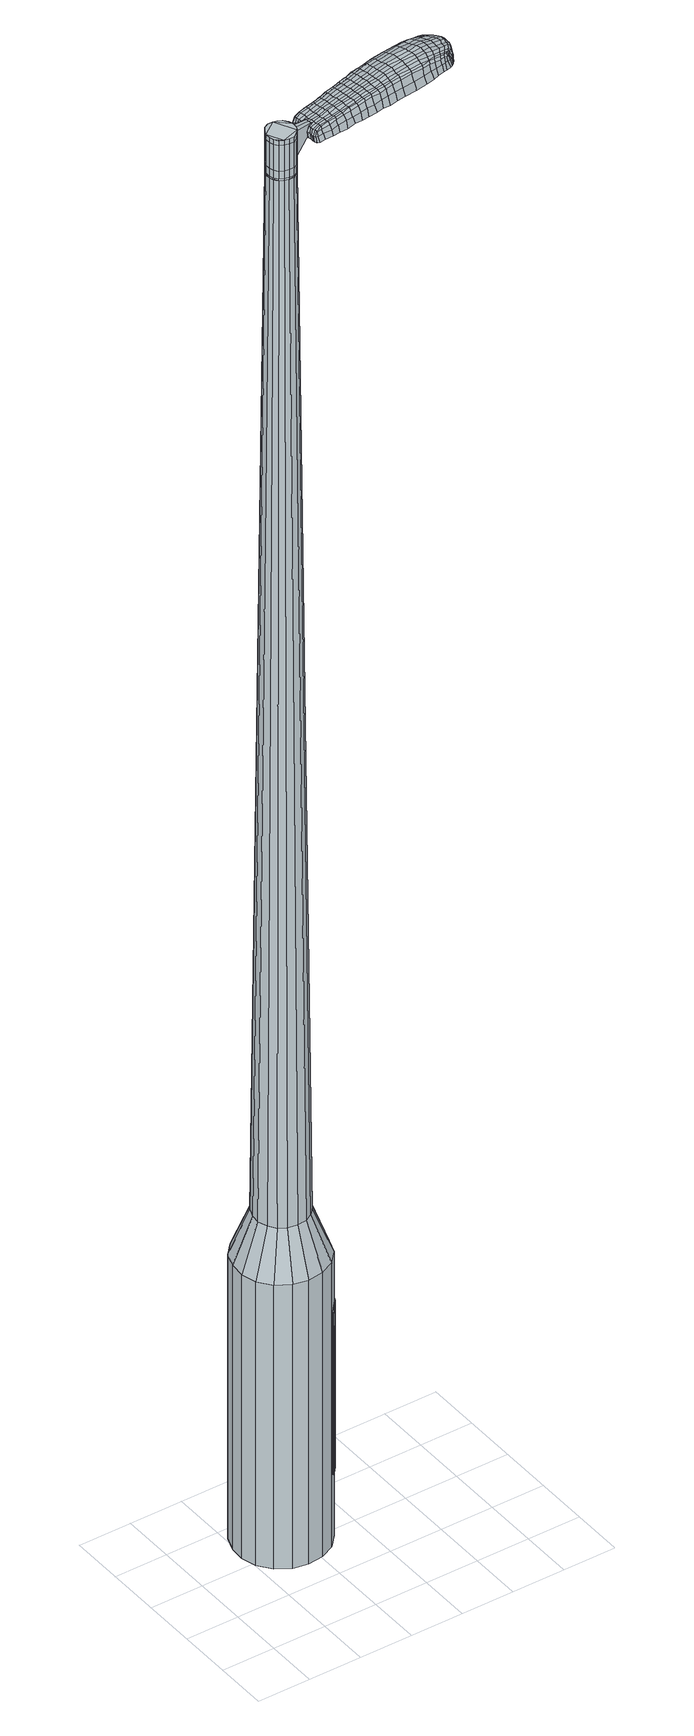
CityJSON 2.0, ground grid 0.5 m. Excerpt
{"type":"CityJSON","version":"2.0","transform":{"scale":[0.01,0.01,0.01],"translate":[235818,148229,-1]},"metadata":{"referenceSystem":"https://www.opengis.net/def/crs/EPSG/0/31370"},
"CityObjects":{
"object1":{"type":"GenericCityObject","attributes":{"cluster":286,"mean_distance_to_centroid":0.296,"new_centroid_x":235818.88,"new_centroid_y":148230.14,"mean_distance_to_camera":10.65,"H1":13.03,"H2":14.79,"Z_final":111.61,"cluster2":-1,"proj_x":235819.59,"proj_y":148235.72,"id_line":23138,"bearing_l":277.33,"distance":5.63,"orientation":"left","G_obj":7.33},"geometry":[{"type":"MultiSurface","lod":"2","boundaries":[[[0,1,2,3]],[[1,4,5,2]],[[4,6,7,5]],[[6,8,9,7]],[[8,10,11,9]],[[10,12,13,11]],[[12,14,15,13]],[[14,16,17,15]],[[16,18,19,17]],[[18,20,21,19]],[[20,22,23,21]],[[22,24,25,23]],[[24,26,27,25]],[[26,28,29,27]],[[28,30,31,29]],[[30,32,33,31]],[[32,34,35,33]],[[34,0,3,35]],[[36,37,38,39]],[[38,40,41,42]],[[41,43,42]],[[42,44,45,46]],[[45,47,46]],[[46,48,49,50]],[[49,51,50]],[[42,46,50,38]],[[50,52,39,38]],[[53,36,39]],[[2,5,7,35]],[[7,9,11,15]],[[11,13,15]],[[15,17,19,23]],[[19,21,23]],[[23,25,27,31]],[[27,29,31]],[[15,23,31,7]],[[31,33,35,7]],[[3,2,35]],[[1,0,54,55]],[[0,34,56,54]],[[34,32,57,56]],[[32,30,58,57]],[[30,28,59,58]],[[28,26,60,59]],[[26,24,61,60]],[[24,22,62,61]],[[22,20,63,62]],[[20,18,64,63]],[[18,16,65,64]],[[16,14,66,65]],[[14,12,67,66]],[[12,10,68,67]],[[10,8,69,68]],[[8,6,70,69]],[[6,4,71,70]],[[4,1,55,71]],[[55,54,72,73]],[[54,56,74,72]],[[56,57,75,74]],[[57,58,76,75]],[[58,59,77,76]],[[59,60,78,77]],[[60,61,79,78]],[[61,62,80,79]],[[62,63,81,80]],[[63,64,82,81]],[[64,65,83,82]],[[65,66,84,83]],[[66,67,85,84]],[[67,68,86,85]],[[68,69,87,86]],[[69,70,88,87]],[[70,71,89,88]],[[71,55,73,89]],[[72,90,91,73]],[[74,92,90,72]],[[93,94,92,74]],[[76,95,94,93]],[[77,96,95,76]],[[97,98,96,77]],[[99,100,98,97]],[[80,101,100,99]],[[102,103,101,80]],[[82,104,103,102]],[[105,106,104,82]],[[107,108,106,105]],[[85,109,108,107]],[[86,110,109,85]],[[111,112,110,86]],[[113,114,112,111]],[[89,115,114,113]],[[73,91,115,89]],[[116,117,118,119]],[[120,116,119,121]],[[122,120,121,123]],[[124,122,123,125]],[[126,124,125,127]],[[128,126,127,129]],[[130,128,129,131]],[[132,130,131,133]],[[134,132,133,135]],[[136,134,135,137]],[[138,136,137,139]],[[140,138,139,141]],[[142,140,141,143]],[[144,142,143,145]],[[146,144,145,147]],[[148,146,147,149]],[[75,93,74]],[[75,76,93]],[[78,97,77]],[[78,79,99,97]],[[79,80,99]],[[81,102,80]],[[81,82,102]],[[83,105,82]],[[83,84,107,105]],[[84,85,107]],[[87,111,86]],[[87,88,113,111]],[[88,89,113]],[[150,114,115]],[[150,151,112,114]],[[151,110,112]],[[152,108,109]],[[152,153,106,108]],[[153,104,106]],[[154,103,104]],[[154,101,103]],[[155,100,101]],[[155,156,98,100]],[[156,96,98]],[[157,94,95]],[[157,92,94]],[[39,52,148,158]],[[91,90,159,149]],[[53,39,158,117]],[[90,92,118,159]],[[36,53,117,116]],[[92,157,119,118]],[[37,36,116,120]],[[157,95,121,119]],[[38,37,120,122]],[[95,96,123,121]],[[40,38,122,124]],[[96,156,125,123]],[[41,40,124,126]],[[156,155,127,125]],[[43,41,126,128]],[[155,101,129,127]],[[42,43,128,130]],[[101,154,131,129]],[[44,42,130,132]],[[154,104,133,131]],[[45,44,132,134]],[[104,153,135,133]],[[47,45,134,136]],[[153,152,137,135]],[[46,47,136,138]],[[152,109,139,137]],[[48,46,138,140]],[[109,110,141,139]],[[49,48,140,142]],[[110,151,143,141]],[[51,49,142,144]],[[151,150,145,143]],[[50,51,144,146]],[[150,115,147,145]],[[52,50,146,148]],[[115,91,149,147]],[[148,149,160,161]],[[149,159,162,160]],[[159,118,163,162]],[[118,117,164,163]],[[117,158,165,164]],[[158,148,161,165]],[[166,167,168,169]],[[170,166,169,171]],[[166,170,172,173]],[[167,166,173,174]],[[175,176,177,178]],[[179,175,178,180]],[[175,179,181,182]],[[176,175,182,183]],[[184,185,186,187]],[[188,184,187,189]],[[184,188,190,191]],[[185,184,191,192]],[[193,194,195,196]],[[197,193,196,198]],[[193,197,199,200]],[[194,193,200,201]],[[202,203,204,205]],[[206,202,205,207]],[[202,206,208,209]],[[203,202,209,210]],[[211,212,213,214]],[[215,211,214,216]],[[211,215,217,218]],[[212,211,218,219]],[[220,221,222,223]],[[212,220,223,213]],[[220,212,219,224]],[[221,220,224,225]],[[226,227,228,229]],[[221,226,229,222]],[[226,221,225,230]],[[227,226,230,231]],[[232,170,171,233]],[[227,232,233,228]],[[232,227,231,234]],[[170,232,234,172]],[[235,236,237,238]],[[239,235,238,240]],[[235,239,241,242]],[[236,235,242,243]],[[244,245,246,247]],[[236,244,247,237]],[[244,236,243,248]],[[245,244,248,249]],[[250,251,252,253]],[[245,250,253,246]],[[250,245,249,254]],[[251,250,254,255]],[[256,257,258,259]],[[251,256,259,252]],[[256,251,255,260]],[[257,256,260,261]],[[262,167,174,263]],[[257,262,263,258]],[[262,257,261,264]],[[167,262,264,168]],[[265,266,267,268]],[[269,265,268,270]],[[265,269,271,272]],[[266,265,272,273]],[[274,275,276,277]],[[266,274,277,267]],[[274,266,273,278]],[[275,274,278,279]],[[280,281,282,283]],[[275,280,283,276]],[[280,275,279,284]],[[281,280,284,285]],[[286,179,180,287]],[[281,286,287,282]],[[286,281,285,288]],[[179,286,288,181]],[[289,290,291,292]],[[293,289,292,294]],[[289,293,295,296]],[[290,289,296,297]],[[298,299,300,301]],[[290,298,301,291]],[[298,290,297,302]],[[299,298,302,303]],[[304,305,306,307]],[[299,304,307,300]],[[304,299,303,308]],[[305,304,308,309]],[[310,311,312,313]],[[305,310,313,306]],[[310,305,309,314]],[[311,310,314,315]],[[316,176,183,317]],[[311,316,317,312]],[[316,311,315,318]],[[176,316,318,177]],[[319,205,204,320]],[[321,319,320,322]],[[319,321,323,324]],[[205,319,324,207]],[[325,321,322,326]],[[327,325,326,328]],[[325,327,329,330]],[[321,325,330,323]],[[331,327,328,332]],[[333,331,332,334]],[[331,333,335,336]],[[327,331,336,329]],[[337,333,334,338]],[[339,337,338,340]],[[337,339,341,342]],[[333,337,342,335]],[[343,339,340,344]],[[194,343,344,195]],[[343,194,201,345]],[[339,343,345,341]],[[346,347,192,191]],[[348,346,191,190]],[[346,348,349,350]],[[347,346,350,351]],[[352,353,351,350]],[[354,352,350,349]],[[352,354,355,356]],[[353,352,356,357]],[[358,359,357,356]],[[360,358,356,355]],[[358,360,361,362]],[[359,358,362,363]],[[364,365,363,362]],[[366,364,362,361]],[[364,366,199,197]],[[365,364,197,198]],[[367,368,369,370]],[[269,367,370,271]],[[367,269,270,371]],[[368,367,371,372]],[[373,188,189,374]],[[368,373,374,369]],[[373,368,372,375]],[[188,373,375,190]],[[376,377,378,379]],[[215,376,379,217]],[[376,215,216,380]],[[377,376,380,381]],[[382,383,384,385]],[[377,382,385,378]],[[382,377,381,386]],[[383,382,386,387]],[[388,185,192,389]],[[383,388,389,384]],[[388,383,387,390]],[[185,388,390,186]],[[391,392,393,394]],[[173,391,394,174]],[[391,173,172,395]],[[392,391,395,396]],[[397,398,399,400]],[[392,397,400,393]],[[397,392,396,401]],[[398,397,401,402]],[[403,196,195,404]],[[398,403,404,399]],[[403,398,402,405]],[[196,403,405,198]],[[406,407,408,409]],[[178,406,409,180]],[[406,178,177,410]],[[407,406,410,411]],[[412,200,199,413]],[[407,412,413,408]],[[412,407,411,414]],[[200,412,414,201]],[[415,416,417,418]],[[293,415,418,295]],[[415,293,294,419]],[[416,415,419,420]],[[421,206,207,422]],[[416,421,422,417]],[[421,416,420,423]],[[206,421,423,208]],[[424,425,426,427]],[[239,424,427,241]],[[424,239,240,428]],[[425,424,428,429]],[[430,431,432,433]],[[425,430,433,426]],[[430,425,429,434]],[[431,430,434,435]],[[436,203,210,437]],[[431,436,437,432]],[[436,431,435,438]],[[203,436,438,204]],[[439,440,429,428]],[[238,439,428,240]],[[439,238,237,441]],[[440,439,441,442]],[[443,444,435,434]],[[440,443,434,429]],[[443,440,442,445]],[[444,443,445,446]],[[447,320,204,438]],[[444,447,438,435]],[[447,444,446,448]],[[320,447,448,322]],[[449,450,451,452]],[[296,449,452,297]],[[449,296,295,418]],[[450,449,418,417]],[[453,324,323,454]],[[450,453,454,451]],[[453,450,417,422]],[[324,453,422,207]],[[455,456,442,441]],[[247,455,441,237]],[[455,247,246,457]],[[456,455,457,458]],[[459,460,446,445]],[[456,459,445,442]],[[459,456,458,461]],[[460,459,461,462]],[[463,326,322,448]],[[460,463,448,446]],[[463,460,462,464]],[[326,463,464,328]],[[465,466,467,468]],[[302,465,468,303]],[[465,302,297,452]],[[466,465,452,451]],[[469,330,329,470]],[[466,469,470,467]],[[469,466,451,454]],[[330,469,454,323]],[[471,472,458,457]],[[253,471,457,246]],[[471,253,252,473]],[[472,471,473,474]],[[475,476,462,461]],[[472,475,461,458]],[[475,472,474,477]],[[476,475,477,478]],[[479,332,328,464]],[[476,479,464,462]],[[479,476,478,480]],[[332,479,480,334]],[[481,482,483,484]],[[308,481,484,309]],[[481,308,303,468]],[[482,481,468,467]],[[485,336,335,486]],[[482,485,486,483]],[[485,482,467,470]],[[336,485,470,329]],[[487,488,474,473]],[[259,487,473,252]],[[487,259,258,489]],[[488,487,489,490]],[[491,492,478,477]],[[488,491,477,474]],[[491,488,490,493]],[[492,491,493,494]],[[495,338,334,480]],[[492,495,480,478]],[[495,492,494,496]],[[338,495,496,340]],[[497,498,499,500]],[[314,497,500,315]],[[497,314,309,484]],[[498,497,484,483]],[[501,342,341,502]],[[498,501,502,499]],[[501,498,483,486]],[[342,501,486,335]],[[503,504,490,489]],[[263,503,489,258]],[[503,263,174,394]],[[504,503,394,393]],[[505,506,494,493]],[[504,505,493,490]],[[505,504,393,400]],[[506,505,400,399]],[[507,344,340,496]],[[506,507,496,494]],[[507,506,399,404]],[[344,507,404,195]],[[508,509,411,410]],[[318,508,410,177]],[[508,318,315,500]],[[509,508,500,499]],[[510,345,201,414]],[[509,510,414,411]],[[510,509,499,502]],[[345,510,502,341]],[[511,512,372,371]],[[268,511,371,270]],[[511,268,267,513]],[[512,511,513,514]],[[515,348,190,375]],[[512,515,375,372]],[[515,512,514,516]],[[348,515,516,349]],[[517,518,519,520]],[[218,517,520,219]],[[517,218,217,379]],[[518,517,379,378]],[[521,522,523,524]],[[518,521,524,519]],[[521,518,378,385]],[[522,521,385,384]],[[525,347,351,526]],[[522,525,526,523]],[[525,522,384,389]],[[347,525,389,192]],[[527,528,514,513]],[[277,527,513,267]],[[527,277,276,529]],[[528,527,529,530]],[[531,354,349,516]],[[528,531,516,514]],[[531,528,530,532]],[[354,531,532,355]],[[533,534,535,536]],[[224,533,536,225]],[[533,224,219,520]],[[534,533,520,519]],[[537,538,539,540]],[[534,537,540,535]],[[537,534,519,524]],[[538,537,524,523]],[[541,353,357,542]],[[538,541,542,539]],[[541,538,523,526]],[[353,541,526,351]],[[543,544,530,529]],[[283,543,529,276]],[[543,283,282,545]],[[544,543,545,546]],[[547,360,355,532]],[[544,547,532,530]],[[547,544,546,548]],[[360,547,548,361]],[[549,550,551,552]],[[230,549,552,231]],[[549,230,225,536]],[[550,549,536,535]],[[553,554,555,556]],[[550,553,556,551]],[[553,550,535,540]],[[554,553,540,539]],[[557,359,363,558]],[[554,557,558,555]],[[557,554,539,542]],[[359,557,542,357]],[[559,560,546,545]],[[287,559,545,282]],[[559,287,180,409]],[[560,559,409,408]],[[561,366,361,548]],[[560,561,548,546]],[[561,560,408,413]],[[366,561,413,199]],[[562,563,396,395]],[[234,562,395,172]],[[562,234,231,552]],[[563,562,552,551]],[[564,565,402,401]],[[563,564,401,396]],[[564,563,551,556]],[[565,564,556,555]],[[566,365,198,405]],[[565,566,405,402]],[[566,565,555,558]],[[365,566,558,363]],[[567,568,569,570]],[[570,569,571,572]],[[573,571,569,574]],[[574,569,568,575]],[[576,577,578,579]],[[579,578,580,581]],[[582,580,578,583]],[[583,578,577,584]],[[585,586,587,588]],[[588,587,589,590]],[[591,589,587,592]],[[592,587,586,593]],[[594,595,596,597]],[[597,596,598,599]],[[600,598,596,601]],[[601,596,595,602]],[[603,604,605,606]],[[606,605,607,608]],[[609,607,605,610]],[[610,605,604,611]],[[612,613,614,615]],[[615,614,616,617]],[[618,616,614,619]],[[619,614,613,620]],[[621,622,623,624]],[[624,623,613,612]],[[620,613,623,625]],[[625,623,622,626]],[[627,628,629,630]],[[630,629,622,621]],[[626,622,629,631]],[[631,629,628,632]],[[572,571,633,634]],[[634,633,628,627]],[[632,628,633,635]],[[635,633,571,573]],[[636,637,638,639]],[[639,638,640,641]],[[642,640,638,643]],[[643,638,637,644]],[[645,646,647,648]],[[648,647,637,636]],[[644,637,647,649]],[[649,647,646,650]],[[651,652,653,654]],[[654,653,646,645]],[[650,646,653,655]],[[655,653,652,656]],[[657,658,659,660]],[[660,659,652,651]],[[656,652,659,661]],[[661,659,658,662]],[[575,568,663,664]],[[664,663,658,657]],[[662,658,663,665]],[[665,663,568,567]],[[666,667,668,669]],[[669,668,670,671]],[[672,670,668,673]],[[673,668,667,674]],[[675,676,677,678]],[[678,677,667,666]],[[674,667,677,679]],[[679,677,676,680]],[[681,682,683,684]],[[684,683,676,675]],[[680,676,683,685]],[[685,683,682,686]],[[581,580,687,688]],[[688,687,682,681]],[[686,682,687,689]],[[689,687,580,582]],[[690,691,692,693]],[[693,692,694,695]],[[696,694,692,697]],[[697,692,691,698]],[[699,700,701,702]],[[702,701,691,690]],[[698,691,701,703]],[[703,701,700,704]],[[705,706,707,708]],[[708,707,700,699]],[[704,700,707,709]],[[709,707,706,710]],[[711,712,713,714]],[[714,713,706,705]],[[710,706,713,715]],[[715,713,712,716]],[[584,577,717,718]],[[718,717,712,711]],[[716,712,717,719]],[[719,717,577,576]],[[603,606,720,721]],[[721,720,722,723]],[[724,722,720,725]],[[725,720,606,608]],[[723,722,726,727]],[[727,726,728,729]],[[730,728,726,731]],[[731,726,722,724]],[[729,728,732,733]],[[733,732,734,735]],[[736,734,732,737]],[[737,732,728,730]],[[735,734,738,739]],[[739,738,740,741]],[[742,740,738,743]],[[743,738,734,736]],[[741,740,744,745]],[[745,744,595,594]],[[602,595,744,746]],[[746,744,740,742]],[[593,747,748,592]],[[592,748,749,591]],[[750,749,748,751]],[[751,748,747,752]],[[752,753,754,751]],[[751,754,755,750]],[[756,755,754,757]],[[757,754,753,758]],[[758,759,760,757]],[[757,760,761,756]],[[762,761,760,763]],[[763,760,759,764]],[[764,765,766,763]],[[763,766,767,762]],[[600,767,766,598]],[[598,766,765,599]],[[768,769,770,771]],[[771,770,670,672]],[[671,670,770,772]],[[772,770,769,773]],[[590,589,774,775]],[[775,774,769,768]],[[773,769,774,776]],[[776,774,589,591]],[[777,778,779,780]],[[780,779,616,618]],[[617,616,779,781]],[[781,779,778,782]],[[783,784,785,786]],[[786,785,778,777]],[[782,778,785,787]],[[787,785,784,788]],[[593,586,789,790]],[[790,789,784,783]],[[788,784,789,791]],[[791,789,586,585]],[[792,793,794,795]],[[795,794,574,575]],[[573,574,794,796]],[[796,794,793,797]],[[798,799,800,801]],[[801,800,793,792]],[[797,793,800,802]],[[802,800,799,803]],[[594,597,804,805]],[[805,804,799,798]],[[803,799,804,806]],[[806,804,597,599]],[[807,808,809,810]],[[810,809,579,581]],[[576,579,809,811]],[[811,809,808,812]],[[600,601,813,814]],[[814,813,808,807]],[[812,808,813,815]],[[815,813,601,602]],[[816,817,818,819]],[[819,818,694,696]],[[695,694,818,820]],[[820,818,817,821]],[[608,607,822,823]],[[823,822,817,816]],[[821,817,822,824]],[[824,822,607,609]],[[825,826,827,828]],[[828,827,640,642]],[[641,640,827,829]],[[827,826,829]],[[830,831,832,833]],[[833,832,826,825]],[[829,826,832,834]],[[834,832,831,835]],[[611,604,836,837]],[[837,836,831,830]],[[835,831,836,838]],[[838,836,604,603]],[[839,840,829]],[[829,840,639,641]],[[636,639,840,841]],[[841,840,839,842]],[[835,843,844,834]],[[834,844,839,829]],[[842,839,844,845]],[[845,844,843,846]],[[603,721,847,838]],[[838,847,843,835]],[[846,843,847,848]],[[848,847,721,723]],[[849,850,851,852]],[[852,851,697,698]],[[696,697,851,819]],[[819,851,850,816]],[[724,725,853,854]],[[854,853,850,849]],[[816,850,853,823]],[[823,853,725,608]],[[842,855,841]],[[841,855,648,636]],[[645,648,855,856]],[[856,855,857]],[[846,858,859,845]],[[845,859,855,842]],[[857,855,859,860]],[[860,859,858,861]],[[723,727,862,848]],[[848,862,858,846]],[[861,858,862,863]],[[863,862,727,729]],[[864,865,866,867]],[[867,866,703,704]],[[698,703,866,852]],[[852,866,865,849]],[[730,731,868,869]],[[869,868,865,864]],[[849,865,868,854]],[[854,868,731,724]],[[857,870,871,856]],[[856,871,654,645]],[[651,654,871,872]],[[872,871,870,873]],[[861,874,875,860]],[[860,875,870,857]],[[873,870,875,876]],[[876,875,874,877]],[[729,733,878,863]],[[863,878,874,861]],[[877,874,878,879]],[[879,878,733,735]],[[880,881,882,883]],[[883,882,709,710]],[[704,709,882,867]],[[867,882,881,864]],[[736,737,884,885]],[[885,884,881,880]],[[864,881,884,869]],[[869,884,737,730]],[[873,886,887,872]],[[872,887,660,651]],[[657,660,887,888]],[[888,887,886,889]],[[877,890,891,876]],[[876,891,886,873]],[[889,886,891,892]],[[892,891,890,893]],[[735,739,894,879]],[[879,894,890,877]],[[893,890,894,895]],[[895,894,739,741]],[[896,897,898,899]],[[899,898,715,716]],[[710,715,898,883]],[[883,898,897,880]],[[742,743,900,901]],[[901,900,897,896]],[[880,897,900,885]],[[885,900,743,736]],[[889,902,903,888]],[[888,903,664,657]],[[575,664,903,795]],[[795,903,902,792]],[[893,904,905,892]],[[892,905,902,889]],[[792,902,905,801]],[[801,905,904,798]],[[741,745,906,895]],[[895,906,904,893]],[[798,904,906,805]],[[805,906,745,594]],[[812,907,908,811]],[[811,908,719,576]],[[716,719,908,899]],[[899,908,907,896]],[[602,746,909,815]],[[815,909,907,812]],[[896,907,909,901]],[[901,909,746,742]],[[773,910,911,772]],[[772,911,669,671]],[[666,669,911,912]],[[912,911,910,913]],[[591,749,914,776]],[[776,914,910,773]],[[913,910,914,915]],[[915,914,749,750]],[[916,917,918,919]],[[919,918,619,620]],[[618,619,918,780]],[[780,918,917,777]],[[920,921,922,923]],[[923,922,917,916]],[[777,917,922,786]],[[786,922,921,783]],[[752,747,924,925]],[[925,924,921,920]],[[783,921,924,790]],[[790,924,747,593]],[[913,926,927,912]],[[912,927,678,666]],[[675,678,927,928]],[[928,927,926,929]],[[750,755,930,915]],[[915,930,926,913]],[[929,926,930,931]],[[931,930,755,756]],[[932,933,934,935]],[[935,934,625,626]],[[620,625,934,919]],[[919,934,933,916]],[[936,937,938,939]],[[939,938,933,932]],[[916,933,938,923]],[[923,938,937,920]],[[758,753,940,941]],[[941,940,937,936]],[[920,937,940,925]],[[925,940,753,752]],[[929,942,943,928]],[[928,943,684,675]],[[681,684,943,944]],[[944,943,942,945]],[[756,761,946,931]],[[931,946,942,929]],[[945,942,946,947]],[[947,946,761,762]],[[948,949,950,951]],[[951,950,631,632]],[[626,631,950,935]],[[935,950,949,932]],[[952,953,954,955]],[[955,954,949,948]],[[932,949,954,939]],[[939,954,953,936]],[[764,759,956,957]],[[957,956,953,952]],[[936,953,956,941]],[[941,956,759,758]],[[945,958,959,944]],[[944,959,688,681]],[[581,688,959,810]],[[810,959,958,807]],[[762,767,960,947]],[[947,960,958,945]],[[807,958,960,814]],[[814,960,767,600]],[[797,961,962,796]],[[796,962,635,573]],[[632,635,962,951]],[[951,962,961,948]],[[803,963,964,802]],[[802,964,961,797]],[[948,961,964,955]],[[955,964,963,952]],[[599,765,965,806]],[[806,965,963,803]],[[952,963,965,957]],[[957,965,765,764]],[[567,570,169,168]],[[570,572,171,169]],[[582,583,182,181]],[[583,584,183,182]],[[585,588,187,186]],[[588,590,189,187]],[[609,610,209,208]],[[610,611,210,209]],[[612,615,214,213]],[[615,617,216,214]],[[621,624,223,222]],[[624,612,213,223]],[[627,630,229,228]],[[630,621,222,229]],[[572,634,233,171]],[[634,627,228,233]],[[642,643,242,241]],[[643,644,243,242]],[[644,649,248,243]],[[649,650,249,248]],[[650,655,254,249]],[[655,656,255,254]],[[656,661,260,255]],[[661,662,261,260]],[[662,665,264,261]],[[665,567,168,264]],[[672,673,272,271]],[[673,674,273,272]],[[674,679,278,273]],[[679,680,279,278]],[[680,685,284,279]],[[685,686,285,284]],[[686,689,288,285]],[[689,582,181,288]],[[690,693,292,291]],[[693,695,294,292]],[[699,702,301,300]],[[702,690,291,301]],[[705,708,307,306]],[[708,699,300,307]],[[711,714,313,312]],[[714,705,306,313]],[[584,718,317,183]],[[718,711,312,317]],[[768,771,370,369]],[[771,672,271,370]],[[590,775,374,189]],[[775,768,369,374]],[[617,781,380,216]],[[781,782,381,380]],[[782,787,386,381]],[[787,788,387,386]],[[788,791,390,387]],[[791,585,186,390]],[[695,820,419,294]],[[820,821,420,419]],[[821,824,423,420]],[[824,609,208,423]],[[825,828,427,426]],[[828,642,241,427]],[[830,833,433,432]],[[833,825,426,433]],[[611,837,437,210]],[[837,830,432,437]],[[966,967,968,969]],[[970,971,969,968]],[[972,973,974,975]],[[976,977,978,979]],[[967,980,981,968]],[[982,970,968,981]],[[983,972,975,984]],[[985,986,977,976]],[[980,987,988,981]],[[988,989,982,981]],[[990,983,984,991]],[[992,986,985,993]],[[987,994,995,988]],[[995,996,989,988]],[[997,990,991,998]],[[999,992,993,1000]],[[1001,1002,1003,1004]],[[1005,1006,1002,1001]],[[1005,1007,1008,1006]],[[1007,1009,1010,1008]],[[1011,1012,1013,1014]],[[1015,1016,1012,1011]],[[1017,1018,1016,1015]],[[1019,1020,1018,1017]],[[1014,1003,1002,1011]],[[1011,1002,1006,1015]],[[1006,1008,1017,1015]],[[1008,1010,1019,1017]],[[975,974,971,970]],[[984,975,970,982]],[[989,991,984,982]],[[996,998,991,989]],[[976,979,973,972]],[[985,976,972,983]],[[993,985,983,990]],[[1000,993,990,997]],[[977,1001,1004,978]],[[986,1005,1001,977]],[[1007,1005,986,992]],[[1009,1007,992,999]],[[1021,1022,1023,1024]],[[1023,1025,1026,1027]],[[1023,1027,1028,1029]],[[1023,1029,1024]],[[1030,1021,1024,1031]],[[1032,1031,1024,1033]],[[1034,1033,1024]],[[1035,1023,1022,1036]],[[1037,1035,1036,1038]],[[1039,1037,1038,1040]],[[1041,1039,1040,1042]],[[1043,1041,1042,1044]],[[1044,1045,1046,1047]],[[1044,1047,1048,1049]],[[1044,1049,1050,1051]],[[1050,1052,1053,1054]],[[1050,1054,1055,1056]],[[1050,1056,1051]],[[1044,1051,1043]],[[1057,1058,1022,1021]],[[1059,1060,1025,1023]],[[1061,1062,1034,1024]],[[1058,1063,1036,1022]],[[1064,1059,1023,1035]],[[1063,1065,1038,1036]],[[1066,1064,1035,1037]],[[1065,1067,1040,1038]],[[1068,1066,1037,1039]],[[1067,1069,1042,1040]],[[1070,1068,1039,1041]],[[1069,1071,1044,1042]],[[1072,1070,1041,1043]],[[1071,1073,1045,1044]],[[1074,1075,1052,1050]],[[1076,1072,1043,1051]],[[1046,1045,1073,1077]],[[1047,1046,1077,1078]],[[1048,1047,1078,1079]],[[1049,1048,1079,1080]],[[1050,1049,1080,1074]],[[1081,1057,1021,1030]],[[1082,1081,1030,1031]],[[1083,1082,1031,1032]],[[1084,1083,1032,1033]],[[1062,1084,1033,1034]],[[1026,1025,1060,1085]],[[1053,1052,1075,1086]],[[1027,1026,1085,1087]],[[1028,1027,1087,1088]],[[1029,1028,1088,1089]],[[1024,1029,1089,1061]],[[1054,1053,1086,1090]],[[1055,1054,1090,1091]],[[1056,1055,1091,1092]],[[1051,1056,1092,1076]]]}]}
},
"vertices":[
[131,121,384],[130,107,384],[130,107,96],[131,121,96],[125,93,384],[125,93,96],[115,82,384],[115,82,96],[102,76,384],[102,76,96],[87,74,384],[87,74,96],[73,77,384],[73,77,96],[60,85,384],[60,85,96],[51,97,384],[51,97,96],[47,111,384],[47,111,96],[48,125,384],[48,125,96],[53,139,384],[53,139,96],[63,150,384],[63,150,96],[76,156,384],[76,156,96],[91,158,384],[91,158,96],[105,155,384],[105,155,96],[118,147,384],[118,147,96],[127,135,384],[127,135,96],[98,126,1524],[94,128,1524],[90,129,1524],[102,118,1524],[85,129,1524],[81,127,1524],[76,119,1524],[78,123,1524],[76,114,1524],[77,110,1524],[84,104,1524],[80,106,1524],[88,103,1524],[93,103,1524],[100,109,1524],[97,105,1524],[102,113,1524],[101,122,1524],[114,119,429],[114,110,429],[111,128,429],[106,134,429],[99,139,429],[90,141,429],[82,140,429],[74,136,429],[68,130,429],[65,121,429],[64,113,429],[67,104,429],[72,97,429],[79,93,429],[88,91,429],[97,92,429],[104,96,429],[110,102,429],[102,118,1483],[102,113,1483],[101,122,1483],[98,126,1483],[94,128,1483],[90,129,1483],[85,129,1483],[81,127,1483],[78,123,1483],[76,119,1483],[76,114,1483],[77,110,1483],[80,106,1483],[84,104,1483],[88,103,1483],[93,103,1483],[97,105,1483],[100,109,1483],[102,118,1485],[102,113,1485],[101,122,1485],[98,125,1483],[98,125,1485],[94,128,1485],[90,129,1485],[85,128,1483],[85,128,1485],[81,126,1483],[81,126,1485],[78,123,1485],[77,119,1483],[77,119,1485],[76,114,1485],[78,110,1483],[78,110,1485],[80,107,1483],[80,107,1485],[84,104,1485],[88,103,1485],[93,104,1483],[93,104,1485],[97,106,1483],[97,106,1485],[100,109,1485],[98,126,1519],[101,122,1519],[101,122,1493],[98,126,1493],[94,128,1519],[94,128,1493],[90,129,1519],[90,129,1493],[85,129,1519],[85,129,1493],[81,127,1519],[81,127,1493],[78,123,1519],[78,123,1493],[76,119,1519],[76,119,1493],[76,114,1519],[76,114,1493],[77,110,1519],[77,110,1493],[80,106,1519],[80,106,1493],[84,104,1519],[84,104,1493],[88,103,1519],[88,103,1493],[93,103,1519],[93,103,1493],[97,105,1519],[97,105,1493],[100,109,1519],[100,109,1493],[102,113,1519],[102,113,1493],[97,105,1485],[93,103,1485],[80,106,1485],[77,110,1485],[76,119,1485],[81,127,1485],[85,129,1485],[98,126,1485],[102,118,1519],[102,118,1493],[121,117,1513],[121,117,1518],[121,120,1513],[121,123,1513],[121,123,1518],[121,120,1518],[197,110,1519],[190,110,1518],[191,108,1509],[198,109,1510],[205,111,1519],[207,110,1510],[204,112,1526],[196,112,1525],[189,111,1525],[192,148,1519],[185,147,1518],[184,146,1525],[191,147,1525],[201,150,1519],[200,148,1526],[202,151,1510],[193,150,1510],[186,149,1509],[267,140,1519],[268,137,1519],[269,137,1513],[268,140,1513],[266,144,1519],[267,144,1513],[264,144,1524],[266,140,1524],[266,136,1524],[194,131,1530],[186,130,1529],[187,127,1529],[194,128,1530],[203,132,1531],[203,129,1531],[202,136,1530],[193,135,1530],[186,133,1529],[114,120,1512],[114,118,1512],[115,118,1517],[115,120,1517],[113,123,1512],[115,123,1517],[114,124,1506],[115,121,1506],[115,118,1506],[255,119,1519],[252,118,1519],[253,117,1512],[257,118,1512],[258,120,1518],[259,119,1512],[257,121,1522],[255,120,1523],[252,119,1524],[248,117,1519],[242,116,1519],[243,115,1512],[249,116,1512],[247,118,1524],[241,117,1525],[236,115,1519],[228,114,1519],[230,112,1511],[238,114,1511],[235,116,1526],[228,115,1526],[217,112,1519],[219,111,1510],[216,114,1526],[123,105,1513],[131,105,1513],[130,106,1518],[122,106,1517],[118,105,1512],[118,106,1516],[119,104,1506],[124,104,1507],[132,104,1507],[138,106,1514],[146,106,1515],[145,108,1520],[137,107,1519],[139,105,1507],[147,105,1507],[153,107,1515],[161,107,1516],[160,109,1522],[152,108,1521],[155,106,1508],[162,106,1508],[168,108,1517],[175,108,1517],[174,110,1524],[167,109,1523],[169,107,1508],[177,107,1509],[183,109,1518],[182,110,1524],[184,108,1509],[252,155,1519],[248,155,1519],[248,153,1524],[252,153,1523],[254,154,1518],[254,153,1522],[255,156,1512],[252,156,1512],[249,156,1512],[244,154,1519],[238,154,1519],[237,153,1525],[243,153,1524],[244,156,1512],[239,156,1512],[232,154,1519],[224,153,1519],[223,151,1526],[231,152,1526],[233,155,1511],[225,154,1511],[212,151,1519],[212,150,1526],[214,153,1510],[120,135,1513],[127,136,1513],[128,138,1507],[120,136,1507],[114,134,1512],[115,135,1506],[115,133,1516],[119,134,1517],[126,135,1518],[134,138,1514],[142,139,1515],[143,141,1507],[135,139,1507],[134,136,1519],[141,138,1520],[149,141,1515],[156,142,1516],[157,143,1508],[150,142,1508],[148,139,1521],[156,140,1522],[164,143,1517],[171,145,1517],[172,146,1509],[165,145,1508],[163,142,1523],[170,143,1524],[178,146,1518],[179,148,1509],[177,144,1524],[120,121,1519],[121,119,1519],[128,122,1520],[128,119,1520],[127,125,1520],[120,124,1519],[135,123,1522],[135,120,1522],[142,124,1523],[143,121,1523],[142,127,1523],[135,126,1521],[150,125,1524],[150,122,1524],[157,126,1525],[158,123,1525],[157,129,1525],[149,128,1524],[165,127,1526],[165,124,1526],[172,128,1527],[172,125,1527],[171,131,1527],[164,130,1526],[179,129,1528],[180,126,1528],[179,132,1528],[263,140,1527],[263,136,1527],[261,144,1526],[257,143,1527],[258,139,1528],[259,135,1528],[252,138,1529],[252,135,1529],[251,142,1528],[244,141,1530],[245,138,1530],[245,134,1530],[237,137,1531],[238,133,1531],[236,141,1530],[227,139,1531],[228,135,1531],[229,132,1531],[216,134,1531],[216,130,1531],[215,138,1531],[256,154,1518],[259,152,1519],[260,153,1513],[257,155,1513],[255,153,1523],[258,151,1523],[262,148,1519],[263,149,1513],[261,148,1524],[260,121,1518],[262,123,1518],[260,124,1523],[258,122,1523],[261,120,1513],[263,122,1513],[264,126,1519],[266,129,1519],[265,129,1524],[263,126,1523],[265,126,1513],[267,129,1513],[267,133,1519],[266,133,1524],[268,133,1513],[195,113,1528],[195,115,1528],[188,114,1528],[188,112,1527],[204,114,1528],[204,116,1529],[195,118,1529],[195,121,1530],[188,120,1529],[188,117,1528],[204,119,1529],[204,122,1530],[195,124,1530],[187,123,1529],[204,125,1531],[191,145,1528],[192,143,1529],[201,144,1529],[200,147,1528],[184,144,1527],[185,142,1528],[193,139,1529],[201,140,1530],[185,138,1528],[112,132,1512],[113,130,1512],[114,130,1517],[114,132,1517],[113,133,1506],[113,131,1506],[113,127,1512],[114,127,1517],[114,128,1506],[116,106,1512],[115,107,1512],[116,107,1506],[117,105,1506],[117,106,1517],[117,108,1517],[115,110,1512],[115,112,1512],[116,112,1506],[116,109,1506],[116,110,1517],[116,113,1517],[114,115,1512],[115,115,1506],[116,115,1517],[122,107,1519],[122,109,1519],[130,108,1520],[129,109,1520],[122,111,1519],[121,113,1519],[129,112,1520],[129,114,1520],[121,116,1519],[128,117,1520],[119,133,1519],[119,131,1519],[127,132,1520],[126,134,1520],[120,127,1519],[127,129,1520],[137,108,1521],[137,110,1521],[144,109,1522],[144,111,1522],[136,112,1521],[136,115,1521],[144,113,1522],[143,116,1523],[136,118,1522],[143,119,1523],[134,135,1521],[134,133,1521],[141,134,1522],[141,136,1522],[134,130,1521],[142,131,1522],[152,110,1523],[152,111,1523],[159,110,1524],[159,112,1524],[151,114,1523],[151,117,1524],[159,114,1525],[158,117,1525],[151,119,1524],[158,120,1525],[148,138,1523],[149,136,1523],[156,137,1524],[156,139,1524],[149,132,1524],[156,133,1525],[167,111,1525],[166,113,1525],[174,111,1526],[174,113,1526],[166,115,1526],[166,118,1526],[173,116,1527],[173,119,1527],[165,121,1526],[173,122,1527],[163,140,1525],[163,138,1525],[170,139,1526],[170,141,1526],[164,134,1526],[171,135,1527],[181,112,1527],[181,114,1527],[181,116,1527],[180,120,1528],[180,123,1528],[177,143,1527],[178,140,1527],[178,137,1528],[253,152,1525],[255,151,1525],[249,152,1526],[251,150,1526],[258,147,1526],[254,147,1527],[256,122,1525],[258,123,1525],[254,122,1526],[253,121,1525],[260,126,1525],[262,129,1526],[258,128,1527],[256,125,1526],[263,132,1526],[258,132,1527],[244,152,1526],[246,150,1527],[238,152,1527],[240,150,1528],[248,147,1528],[242,146,1529],[248,120,1526],[249,121,1527],[243,120,1528],[242,119,1527],[250,124,1527],[252,127,1528],[245,126,1529],[244,123,1528],[252,131,1528],[245,130,1530],[232,151,1528],[233,149,1529],[224,150,1528],[225,148,1529],[235,145,1529],[226,144,1530],[236,118,1528],[236,119,1528],[228,118,1529],[228,116,1528],[237,122,1529],[238,126,1530],[229,125,1530],[228,121,1530],[238,129,1530],[229,128,1531],[212,148,1529],[213,146,1529],[214,142,1530],[216,115,1528],[216,117,1529],[216,120,1530],[216,123,1530],[216,127,1531],[191,110,1509],[190,112,1518],[197,112,1518],[198,111,1509],[205,113,1519],[207,112,1510],[204,114,1525],[196,113,1525],[189,113,1525],[185,144,1525],[186,145,1518],[193,146,1518],[192,145,1525],[201,148,1519],[200,146,1525],[202,149,1510],[194,148,1509],[187,147,1509],[266,137,1513],[265,137,1519],[265,140,1519],[266,140,1513],[264,143,1519],[265,144,1513],[262,143,1524],[264,140,1524],[264,136,1524],[187,127,1528],[187,130,1528],[194,131,1529],[195,128,1529],[203,132,1529],[203,129,1529],[203,135,1529],[194,134,1529],[186,133,1528],[117,118,1516],[116,118,1512],[116,121,1512],[117,121,1516],[116,124,1512],[117,123,1516],[116,124,1506],[117,121,1506],[117,118,1506],[253,119,1512],[252,120,1519],[255,121,1518],[256,120,1512],[257,122,1518],[258,120,1512],[256,122,1522],[254,122,1523],[251,121,1523],[243,117,1512],[242,118,1519],[247,119,1519],[248,118,1512],[246,120,1524],[241,119,1525],[230,114,1511],[228,116,1519],[236,117,1519],[237,116,1511],[235,118,1525],[227,117,1526],[217,114,1519],[218,113,1510],[216,116,1526],[130,108,1518],[131,107,1513],[123,107,1513],[123,108,1517],[118,107,1512],[119,108,1515],[119,106,1506],[124,106,1506],[132,106,1507],[145,110,1520],[146,108,1514],[138,108,1514],[137,109,1519],[139,107,1507],[147,107,1507],[160,111,1522],[161,109,1516],[153,109,1515],[152,110,1521],[154,108,1508],[162,108,1508],[174,112,1523],[175,110,1517],[168,110,1516],[167,111,1522],[169,109,1508],[177,109,1508],[183,111,1517],[181,112,1524],[184,110,1509],[248,151,1523],[248,153,1519],[251,153,1518],[251,151,1523],[254,152,1518],[253,151,1522],[254,154,1512],[252,154,1512],[249,154,1512],[237,151,1525],[238,152,1519],[244,152,1519],[243,151,1524],[244,154,1512],[239,154,1512],[224,149,1526],[224,151,1519],[232,152,1519],[231,150,1525],[233,153,1511],[225,153,1511],[213,149,1519],[212,148,1526],[214,151,1510],[128,136,1507],[127,134,1513],[120,133,1513],[121,134,1506],[115,132,1512],[116,133,1506],[116,131,1515],[120,132,1517],[127,133,1518],[143,139,1507],[142,137,1514],[135,136,1514],[136,137,1507],[134,135,1519],[142,136,1520],[158,142,1508],[157,140,1516],[150,139,1515],[150,140,1508],[149,137,1521],[156,139,1522],[172,144,1508],[171,143,1517],[164,141,1516],[165,143,1508],[163,140,1522],[171,141,1523],[179,144,1517],[180,146,1509],[178,142,1524],[121,121,1518],[122,119,1518],[128,122,1519],[129,120,1519],[128,125,1519],[121,124,1518],[136,123,1520],[136,120,1520],[143,124,1521],[143,121,1521],[143,127,1521],[135,126,1520],[150,125,1523],[151,122,1523],[158,126,1524],[158,123,1524],[157,129,1524],[150,128,1523],[165,127,1525],[165,124,1525],[172,128,1526],[173,125,1526],[172,131,1526],[165,130,1525],[180,129,1527],[180,126,1527],[179,132,1527],[262,136,1526],[261,139,1526],[260,143,1525],[256,142,1526],[257,139,1526],[258,136,1526],[252,135,1528],[251,138,1528],[250,142,1527],[243,141,1528],[244,137,1529],[245,134,1529],[237,133,1530],[237,136,1530],[236,140,1529],[227,139,1530],[228,135,1530],[229,132,1530],[216,130,1530],[216,134,1530],[215,137,1530],[258,151,1513],[257,150,1518],[255,152,1518],[256,153,1512],[254,151,1523],[256,150,1523],[261,147,1519],[261,148,1513],[259,147,1523],[259,125,1523],[260,124,1518],[258,123,1518],[257,123,1523],[259,122,1512],[261,124,1512],[263,130,1523],[264,130,1519],[262,127,1519],[261,127,1523],[263,126,1513],[265,130,1513],[265,133,1519],[264,133,1524],[266,133,1513],[188,115,1527],[195,116,1527],[195,114,1527],[188,114,1526],[204,115,1527],[204,117,1528],[188,121,1528],[195,121,1528],[195,118,1528],[188,118,1527],[204,119,1528],[204,122,1529],[195,125,1529],[188,124,1528],[204,126,1529],[201,144,1528],[192,142,1527],[192,144,1527],[200,145,1527],[185,143,1526],[185,141,1527],[193,138,1528],[202,140,1528],[186,137,1527],[116,130,1516],[115,131,1512],[114,132,1512],[115,131,1516],[115,133,1506],[116,131,1506],[115,127,1512],[116,127,1516],[116,128,1506],[119,107,1506],[118,108,1512],[117,107,1512],[118,106,1506],[118,108,1516],[118,112,1506],[117,113,1512],[117,110,1512],[118,109,1506],[118,111,1516],[118,113,1516],[117,115,1512],[118,115,1506],[118,116,1516],[123,109,1518],[123,108,1518],[130,109,1519],[130,110,1519],[122,114,1518],[123,111,1518],[130,112,1519],[129,114,1519],[122,116,1518],[129,117,1519],[127,132,1519],[120,131,1518],[120,132,1518],[127,133,1519],[121,127,1518],[127,129,1519],[137,110,1520],[145,110,1521],[145,111,1521],[137,115,1520],[137,113,1520],[144,113,1521],[144,116,1521],[136,118,1520],[144,119,1521],[142,134,1521],[134,133,1520],[134,134,1520],[142,135,1521],[135,130,1520],[142,131,1521],[152,112,1522],[152,111,1522],[159,111,1523],[159,112,1523],[151,117,1522],[152,114,1522],[159,115,1523],[159,118,1524],[151,120,1523],[158,120,1524],[156,137,1523],[149,135,1522],[149,137,1522],[156,138,1523],[150,132,1522],[157,133,1523],[167,113,1524],[167,112,1524],[174,113,1525],[174,114,1525],[166,118,1525],[166,115,1524],[174,116,1525],[173,119,1526],[166,121,1525],[173,122,1526],[171,139,1525],[164,138,1524],[163,139,1524],[171,140,1525],[164,134,1524],[171,135,1525],[181,114,1526],[181,113,1526],[181,120,1527],[181,117,1526],[180,123,1527],[178,140,1526],[178,141,1526],[179,136,1526],[254,149,1524],[252,151,1524],[249,151,1525],[251,150,1525],[257,146,1525],[254,146,1525],[253,123,1525],[257,124,1524],[255,123,1524],[252,122,1525],[257,129,1526],[260,130,1525],[259,127,1524],[255,126,1525],[261,133,1525],[258,132,1526],[245,149,1526],[244,150,1526],[238,150,1526],[239,149,1527],[248,146,1526],[241,145,1527],[242,121,1527],[248,122,1526],[247,121,1526],[241,120,1526],[244,127,1528],[251,128,1527],[250,125,1526],[243,124,1527],[251,131,1527],[244,130,1528],[233,148,1527],[232,149,1527],[224,149,1527],[225,147,1528],[235,144,1528],[226,143,1529],[228,119,1528],[236,120,1527],[235,119,1527],[227,118,1527],[229,125,1529],[237,126,1529],[237,123,1528],[228,122,1528],[238,129,1529],[229,128,1530],[213,145,1528],[212,147,1528],[214,142,1529],[216,118,1528],[216,117,1528],[216,124,1529],[216,121,1529],[216,127,1530],[119,106,1508],[118,113,1508],[150,116,1509],[151,108,1509],[172,118,1510],[173,109,1510],[211,122,1512],[212,113,1512],[194,110,1511],[193,120,1511],[229,124,1513],[242,126,1514],[243,118,1514],[230,115,1513],[117,119,1508],[149,123,1509],[171,126,1510],[210,131,1512],[192,129,1511],[228,133,1513],[241,135,1514],[116,126,1508],[148,131,1509],[170,135,1510],[209,140,1512],[191,138,1511],[240,144,1514],[227,143,1513],[115,133,1508],[147,139,1509],[168,143,1510],[208,150,1512],[190,147,1511],[239,153,1514],[225,152,1513],[256,129,1514],[260,131,1514],[261,123,1514],[257,120,1514],[254,137,1514],[259,138,1514],[253,145,1514],[258,145,1514],[252,154,1514],[257,152,1514],[264,134,1515],[267,137,1515],[267,136,1515],[265,129,1515],[264,138,1515],[267,139,1515],[263,142,1515],[267,140,1515],[263,147,1515],[267,141,1515],[103,157,334],[107,156,334],[107,156,165],[93,159,171],[103,157,165],[99,158,165],[96,158,166],[94,159,167],[93,159,169],[99,158,334],[96,158,333],[94,159,332],[93,159,331],[93,159,328],[119,148,165],[119,148,334],[128,136,165],[128,136,334],[132,121,165],[132,121,334],[132,106,165],[132,106,334],[126,93,165],[126,93,334],[123,89,334],[121,87,334],[119,84,333],[118,83,332],[117,82,331],[117,82,328],[123,89,165],[117,82,171],[117,82,169],[118,83,167],[119,84,166],[121,87,165],[102,154,334],[106,153,334],[106,153,165],[102,154,165],[92,156,171],[92,156,328],[117,146,334],[117,146,165],[126,134,334],[126,134,165],[130,121,334],[130,121,165],[129,107,334],[129,107,165],[124,94,334],[124,94,165],[121,91,334],[114,84,328],[114,84,171],[121,91,165],[119,89,334],[117,86,333],[116,85,332],[115,84,331],[99,155,334],[96,156,333],[94,156,332],[93,156,331],[99,155,165],[115,84,169],[96,156,166],[94,156,167],[93,156,169],[116,85,167],[117,86,166],[119,89,165]
]}
